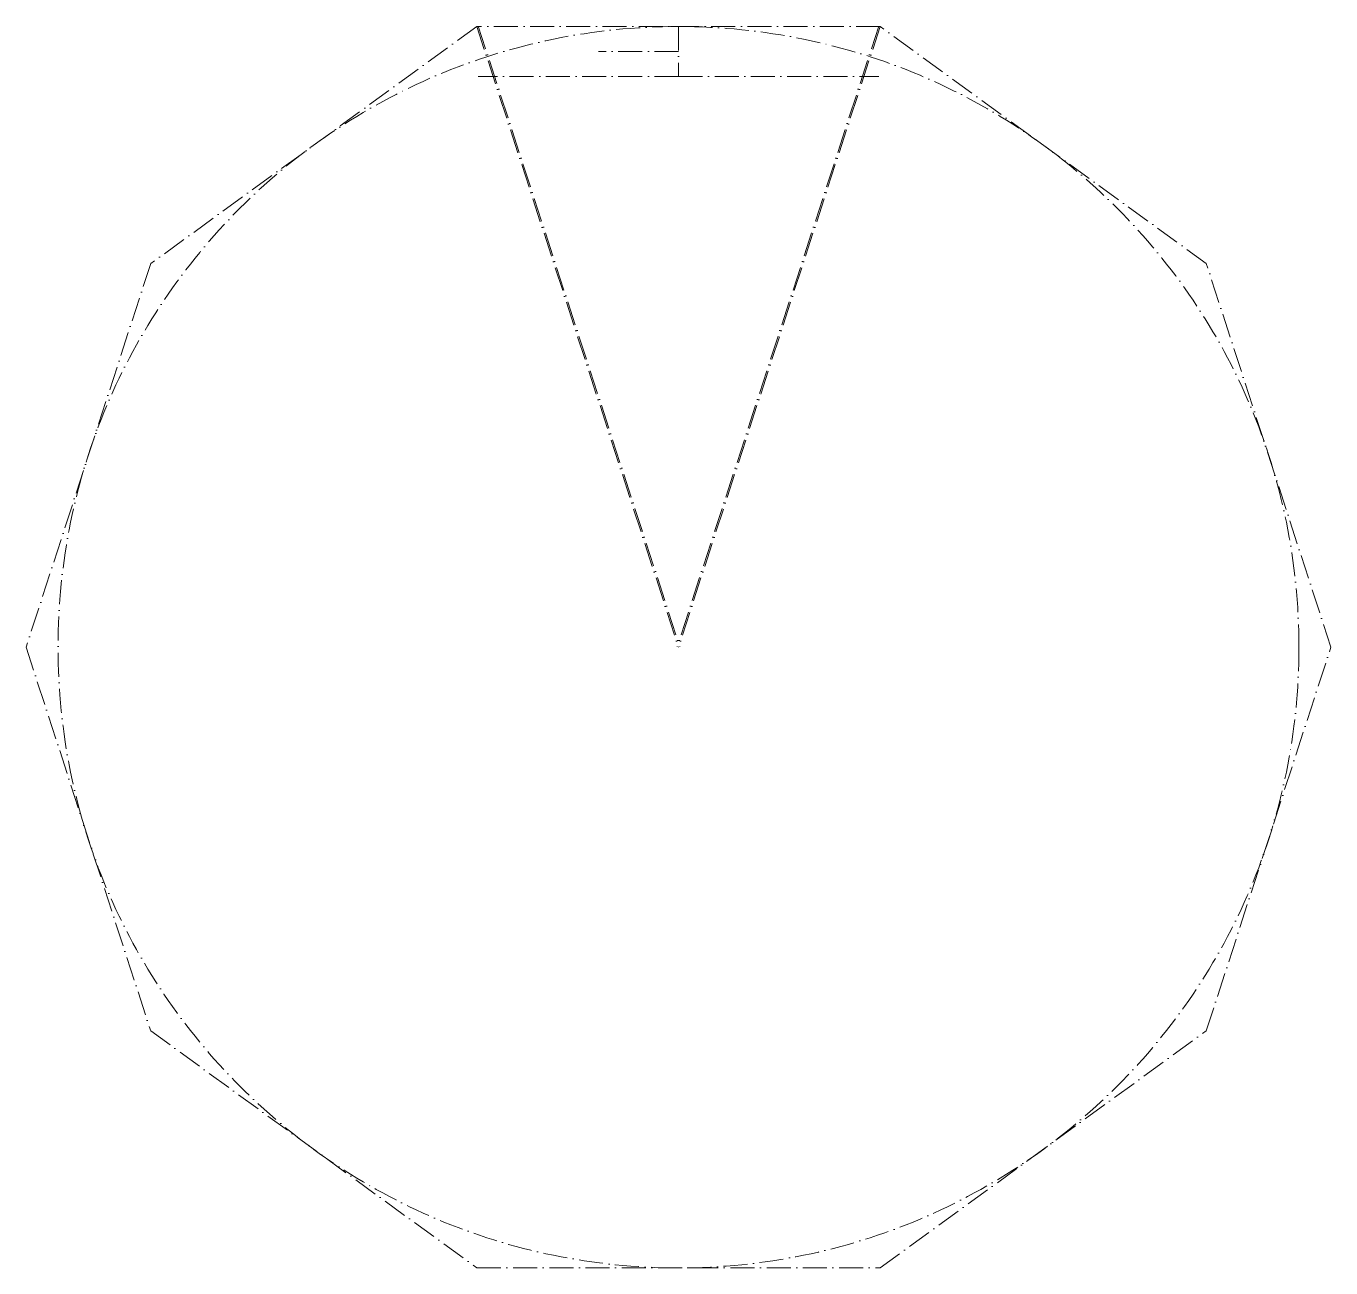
# Model space of a CAD drawing. Header units: centimetres. Extents: x 74 to 726, y 90 to 710.
import ezdxf

# ---------------------------------------------------------------- set-up
doc = ezdxf.new("R2010")
doc.units = ezdxf.units.CM
doc.linetypes.add('ACAD_ISO10W100', pattern=[18, 12, -3, 0, -3])
doc.layers.add('linii de ajutor', color=131, linetype='ACAD_ISO10W100', lineweight=20)

msp = doc.modelspace()

# ---------------------------------------------------------------- linework, layer by layer
at = {"layer": 'linii de ajutor'}
for p, q in [((299.27, 710), (400, 400)), ((299.93, 710.21), (400.66, 400.21)), ((500.07, 710.21), (399.34, 400.21)), ((500.73, 710), (400, 400)), ((400, 710), (400, 685)), ((400, 710), (400, 710, 20)), ((400, 697.5), (360, 697.5)), ((400, 685), (299.86, 685)), ((400, 685), (500.14, 685))]:
    msp.add_line(p, q, dxfattribs=at)
msp.add_lwpolyline([(299.27, 710), (136.3, 591.59), (74.05, 400), (136.3, 208.41), (299.27, 90), (500.73, 90), (663.7, 208.41), (725.95, 400), (663.7, 591.59), (500.73, 710)], close=True, dxfattribs=at)
msp.add_circle((400, 400), 310, dxfattribs=at)

doc.saveas('drawing.dxf')
